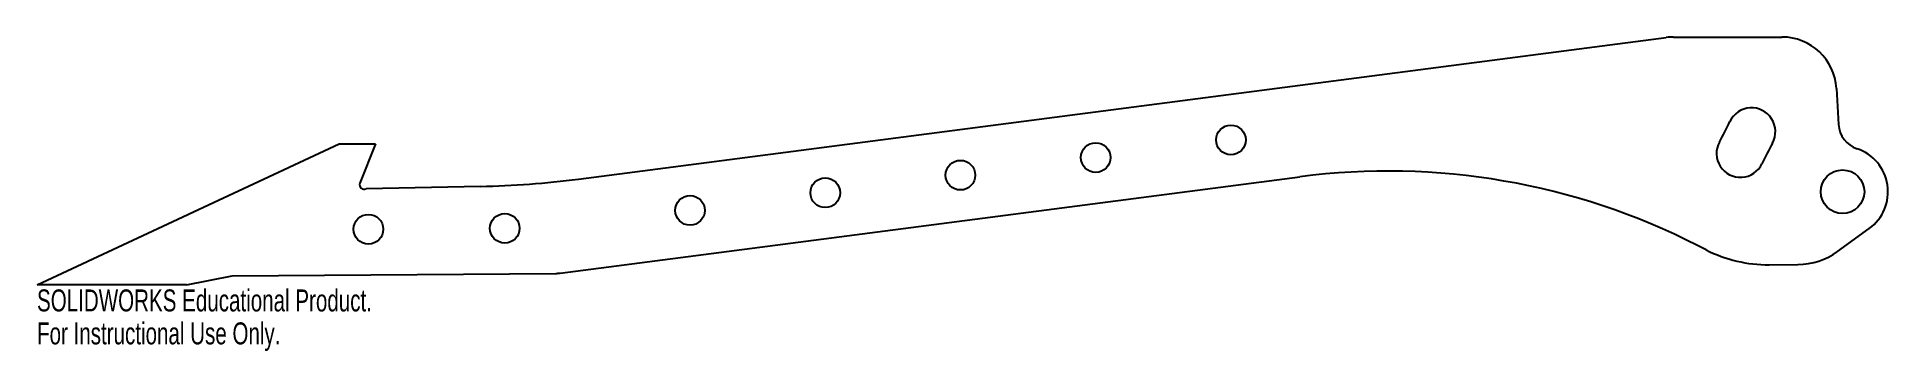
# Model space of a CAD drawing. Header units: millimetres. Extents: x -374 to 33, y 52 to 121.
import ezdxf

# ---------------------------------------------------------------- set-up
doc = ezdxf.new("R2010")
doc.units = ezdxf.units.MM
doc.styles.add('SLDTEXTSTYLE0', font='TXT', dxfattribs={"width": 0.7})

msp = doc.modelspace()

# ---------------------------------------------------------------- linework, layer by layer
at = {"color": 7, "linetype": 'Continuous', "lineweight": 25}
for p, q in [((-254.92, 90.03), (-15.57, 121.18)), ((-14.02, 121.28), (9.88, 121.28)), ((21.86, 109.99), (22.33, 102.04)), ((-374.01, 66.76), (-307.53, 97.76)), ((-307.53, 97.76), (-299.53, 97.76)), ((-299.53, 97.76), (-302.97, 89.16)), ((-258.93, 69.34), (-96.16, 90.53)), ((-276.47, 88.4), (-301.59, 87.9)), ((22.09, 74.08), (29.07, 79.14)), ((-6.78, 74.45), (-8.7, 75.43)), ((-331.1, 68.76), (-259.9, 69.27)), ((7.06, 71.18), (13.39, 71.23)), ((-341.1, 66.76), (-374.01, 66.76)), ((-341.1, 66.76), (-331.1, 68.76))]:
    msp.add_line(p, q, dxfattribs=at)
for centre, radius in [((-111.35, 98.63), 3.26), ((-141.1, 94.76), 3.26), ((-170.85, 90.89), 3.26), ((-200.6, 87.02), 3.26), ((23.2, 87.24), 4.8), ((-230.35, 83.14), 3.26), ((-301.1, 78.98), 3.26), ((-271.1, 79.19), 3.26)]:
    msp.add_circle(centre, radius, dxfattribs=at)
for centre, radius, start, end in [((-14.02, 109.28), 12, 90, 97.4164), ((9.88, 109.28), 12, 3.3618, 90), ((-91.8, 145.83), 100, 331.5363, 334.4637), ((3.17, 100.46), 5.25, 331.5363, 154.4637), ((28.32, 102.4), 6, 183.3618, 251.3374), ((0.73, 95.67), 5.25, 151.5363, 334.4637), ((95.7, 50.3), 100, 151.5363, 154.4637), ((23.2, 87.24), 10, 305.9365, 71.3374), ((-280.73, 288.36), 200, 271.2218, 277.4164), ((-76.8, -58.22), 150, 63, 97.4164), ((-302.04, 88.79), 1, 158.1986, 296.9483), ((6.84, 101.18), 30, 243, 270.4101), ((13.29, 86.23), 15, 270.4101, 305.9365), ((-259.96, 77.27), 8, 270.4101, 277.4164)]:
    msp.add_arc(centre, radius, start, end, dxfattribs=at)

# ---------------------------------------------------------------- texts
at = {"color": 7, "linetype": 'Continuous', "char_height": 4.8336, "attachment_point": 1, "style": 'SLDTEXTSTYLE0'}
for s, insert in [('SOLIDWORKS Educational Product.', (-374.01, 65.74)), ('For Instructional Use Only.', (-374.01, 58.49))]:
    msp.add_mtext(s, dxfattribs=dict(at, insert=insert))

doc.saveas('drawing.dxf')
